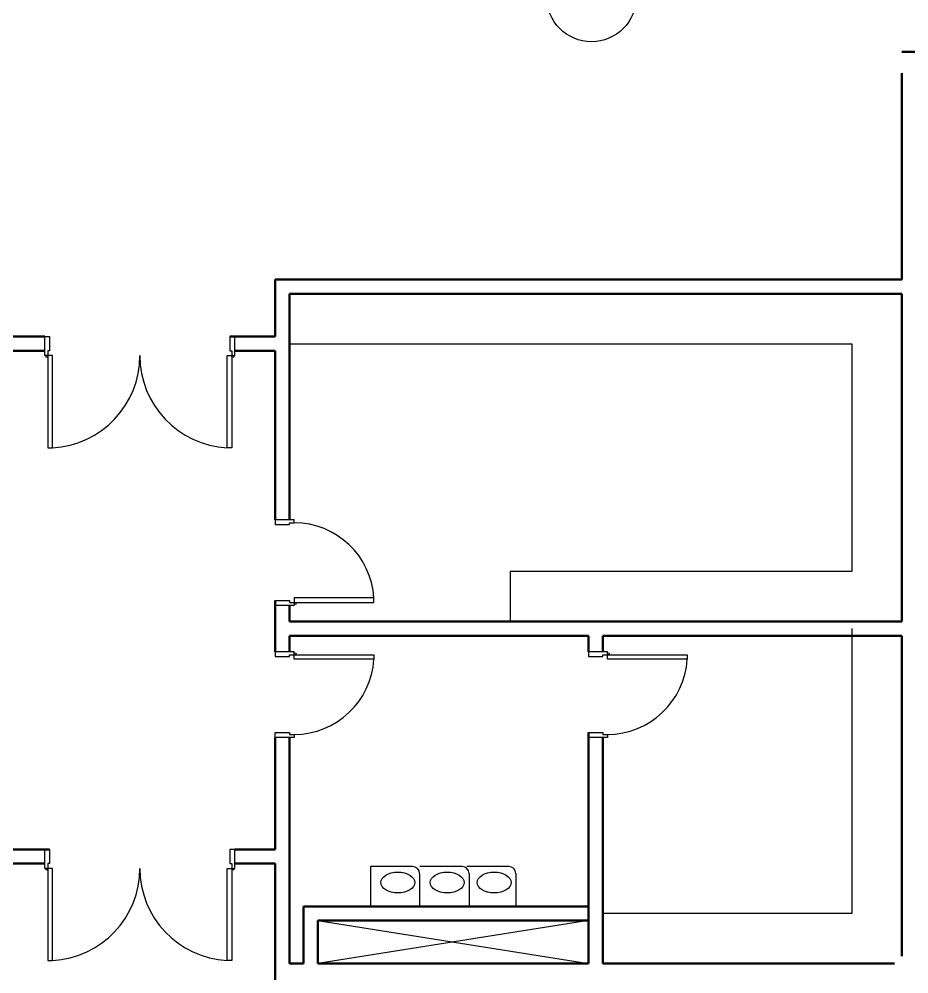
# Model space of a CAD drawing. Extents: x -15 to 263, y 300 to 484.
# Drawn here: x 27.23 to 36.6, y 358.16 to 368.22 of the extents above; entities that cross this region are included whole.
import ezdxf

# ---------------------------------------------------------------- set-up
doc = ezdxf.new("R2010")
doc.units = 0
doc.header["$LTSCALE"] = 0.15
for name, color, linetype in [('0 CCTV', 252, 'Continuous'), ('0 sockets', 252, 'Continuous'), ('CCTV', 4, 'Continuous')]:
    doc.layers.add(name, color=color, linetype=linetype)
for name, color, linetype, lineweight in [('DOOR', 252, 'Continuous', 20), ('E-LT-CKT-NM', 7, 'Continuous', 30), ('FUR', 252, 'Continuous', 9), ('sofa', 252, 'Continuous', 9), ('T-CCTV', 7, 'Continuous', 0), ('wall', 252, 'Continuous', 30)]:
    doc.layers.add(name, color=color, linetype=linetype, lineweight=lineweight)
doc.styles.add('SDC-TEXT-ARB', font='sdc-arb.shx')

# ---------------------------------------------------------------- blocks, each defined once
blk = doc.blocks.new('ARCH')
at = {"layer": 'DOOR'}
for points in [[(27.529, 364.675), (27.499, 364.675), (27.499, 364.875), (27.549, 364.875), (27.549, 364.725), (27.529, 364.725)], [(29.469, 364.675), (29.499, 364.675), (29.499, 364.875), (29.449, 364.875), (29.449, 364.725), (29.469, 364.725)], [(27.529, 364.675), (27.529, 363.705), (27.579, 363.705), (27.579, 364.675)], [(29.469, 364.675), (29.469, 363.705), (29.419, 363.705), (29.419, 364.675)], [(30.125, 362.915), (30.125, 362.945), (29.925, 362.945), (29.925, 362.895), (30.075, 362.895), (30.075, 362.915)], [(30.125, 362.075), (30.125, 362.045), (29.925, 362.045), (29.925, 362.095), (30.075, 362.095), (30.075, 362.075)], [(30.125, 362.075), (30.965, 362.075), (30.965, 362.123), (30.125, 362.123)], [(30.125, 361.525), (30.125, 361.555), (29.925, 361.555), (29.925, 361.505), (30.075, 361.505), (30.075, 361.525)], [(30.125, 361.525), (30.965, 361.525), (30.965, 361.477), (30.125, 361.477)], [(33.425, 361.525), (33.425, 361.555), (33.225, 361.555), (33.225, 361.505), (33.375, 361.505), (33.375, 361.525)], [(33.425, 361.525), (34.265, 361.525), (34.265, 361.477), (33.425, 361.477)], [(30.125, 360.685), (30.125, 360.655), (29.925, 360.655), (29.925, 360.705), (30.075, 360.705), (30.075, 360.685)], [(33.425, 360.685), (33.425, 360.655), (33.225, 360.655), (33.225, 360.705), (33.375, 360.705), (33.375, 360.685)], [(27.529, 359.275), (27.499, 359.275), (27.499, 359.475), (27.549, 359.475), (27.549, 359.325), (27.529, 359.325)], [(29.469, 359.275), (29.499, 359.275), (29.499, 359.475), (29.449, 359.475), (29.449, 359.325), (29.469, 359.325)], [(27.529, 359.275), (27.529, 358.305), (27.579, 358.305), (27.579, 359.275)], [(29.469, 359.275), (29.469, 358.305), (29.419, 358.305), (29.419, 359.275)]]:
    blk.add_lwpolyline(points, close=True, dxfattribs=at)
for centre in [(27.519, 364.665), (29.479, 364.665), (30.135, 362.065), (30.135, 361.535), (33.435, 361.535), (27.519, 359.265), (29.479, 359.265)]:
    blk.add_circle(centre, 0.01, dxfattribs=at)
for centre, radius, start, end in [((27.529, 364.675), 0.971, 272.9508, 0), ((29.471, 364.675), 0.971, 180, 267.0492), ((30.122, 362.07), 0.845, 3.6111, 89.7782), ((30.122, 361.53), 0.845, 270.2218, 356.3889), ((33.422, 361.53), 0.845, 270.2218, 356.3889), ((27.529, 359.275), 0.971, 272.9508, 0), ((29.471, 359.275), 0.971, 180, 267.0492)]:
    blk.add_arc(centre, radius, start, end, dxfattribs=at)
at = {"layer": 'FUR'}
for p, q in [((30.075, 364.8), (36, 364.8)), ((36, 364.8), (36, 362.4)), ((36, 362.4), (32.4, 362.4)), ((32.4, 362.4), (32.4, 361.875)), ((36, 361.8), (36, 358.8)), ((36, 358.8), (33.375, 358.8))]:
    blk.add_line(p, q, dxfattribs=at)
at = {"layer": 'sofa'}
for p, q in [((30.928, 359.295), (30.928, 358.875)), ((31.371, 359.295), (30.928, 359.295)), ((31.892, 359.295), (31.449, 359.295)), ((32.385, 359.295), (31.942, 359.295)), ((31.446, 359.22), (31.446, 358.875)), ((31.967, 359.22), (31.967, 358.875)), ((32.46, 359.22), (32.46, 358.875)), ((30.375, 358.725), (33.225, 358.275)), ((33.225, 358.725), (30.375, 358.275))]:
    blk.add_line(p, q, dxfattribs=at)
for centre in [(31.371, 359.22), (31.892, 359.22), (32.385, 359.22)]:
    blk.add_arc(centre, 0.075, 360, 90, dxfattribs=at)
for centre in [(31.217, 359.126), (31.737, 359.126), (32.231, 359.126)]:
    blk.add_ellipse(centre, major_axis=(-0.178, 0), ratio=0.619046, start_param=3.141593, end_param=9.424778, dxfattribs=at)
at = {"layer": 'wall'}
for p, q in [((36.525, 367.875), (43.875, 367.875)), ((36.525, 365.475), (36.525, 367.65)), ((36.525, 365.475), (29.925, 365.475)), ((29.925, 365.475), (29.925, 364.875)), ((36.525, 365.325), (30.075, 365.325)), ((30.075, 365.325), (30.075, 362.945)), ((36.525, 361.875), (36.525, 365.325)), ((27.499, 364.875), (27.075, 364.875)), ((29.925, 364.875), (29.449, 364.875)), ((27.499, 364.725), (27.075, 364.725)), ((29.925, 364.725), (29.499, 364.725)), ((29.925, 364.725), (29.925, 362.945)), ((29.925, 362.095), (29.925, 361.555)), ((30.075, 362.045), (30.075, 361.875)), ((30.075, 362.045), (30.075, 361.875)), ((36.525, 361.875), (30.075, 361.875)), ((33.225, 361.725), (30.075, 361.725)), ((30.075, 361.725), (30.075, 361.555)), ((33.225, 361.725), (33.225, 361.555)), ((36.525, 361.725), (33.375, 361.725)), ((33.375, 361.725), (33.375, 361.555)), ((36.525, 358.35), (36.525, 361.725)), ((33.225, 360.705), (33.225, 358.275)), ((29.925, 360.655), (29.925, 359.475)), ((30.075, 360.655), (30.075, 358.275)), ((33.375, 360.655), (33.375, 358.275)), ((27.549, 359.475), (27.075, 359.475)), ((29.925, 359.475), (29.499, 359.475)), ((27.499, 359.325), (27.075, 359.325)), ((29.925, 359.325), (29.499, 359.325)), ((29.925, 359.325), (29.925, 358.2)), ((31.725, 358.875), (30.225, 358.875)), ((30.225, 358.875), (30.225, 358.275)), ((31.702, 358.875), (33.225, 358.875)), ((31.725, 358.725), (30.375, 358.725)), ((30.375, 358.725), (30.375, 358.275)), ((31.712, 358.725), (33.225, 358.725)), ((30.225, 358.275), (30.075, 358.275)), ((31.725, 358.275), (30.375, 358.275)), ((33.225, 358.275), (31.709, 358.275)), ((33.375, 358.275), (36.45, 358.275)), ((29.925, 358.2), (29.925, 356.017))]:
    blk.add_line(p, q, dxfattribs=at)
blk = doc.blocks.new('LEGEND_dwg_CCTV DOME-1155345-TELECOMMUNICATION LEGEND_ GENERAL NOTES _SYMBOLS _ ABBREVIATIONS')
at = {"layer": 'T-CCTV'}
blk.add_hatch(color=256, dxfattribs=at).paths.add_polyline_path([(255, -95.2), (-120.1, -95.2), (-120.1, 95.2), (255, 95.2)], flags=0)
at = {"layer": 'T-CCTV', "flags": 128}
for points in [[(-120.1, 27.6), (-261.6, 107.6), (-261.6, -107.6), (-120.1, -27.6)], [(255, -95.2), (255, 95.2), (-120.1, 95.2), (-120.1, -95.2), (255, -95.2)]]:
    blk.add_lwpolyline(points, dxfattribs=at)
at = {"layer": 'T-CCTV'}
blk.add_circle((0, 0), 358.2, dxfattribs=at)
blk = doc.blocks.new('RG CAMERA')
at = {"layer": 'CCTV', "xscale": 1.150579243575653, "yscale": 1.150579243575653, "zscale": 1.150579243575653}
blk.add_blockref('LEGEND_dwg_CCTV DOME-1155345-TELECOMMUNICATION LEGEND_ GENERAL NOTES _SYMBOLS _ ABBREVIATIONS', (101764.5, 50919.3), dxfattribs=at)
at = {"layer": 'E-LT-CKT-NM', "style": 'SDC-TEXT-ARB'}
blk.add_attdef('RG', (101447, 51364.5), '', height=326.1, dxfattribs=at)

msp = doc.modelspace()

# ---------------------------------------------------------------- block references
at = {"layer": '0 CCTV', "color": 2}
ref = msp.add_blockref('RG CAMERA', (-83.467, 310.049), dxfattribs=dict(at, xscale=0.001147, yscale=0.001147, zscale=0.001147))
ref.add_attrib('RG', 'RG', (32.892, 368.965), dxfattribs={"layer": 'E-LT-CKT-NM', "height": 0.2, "style": 'SDC-TEXT-ARB'})
at = {"layer": '0 sockets', "color": 3}
msp.add_blockref('ARCH', (0, 0), dxfattribs=at)

doc.saveas('drawing.dxf')
